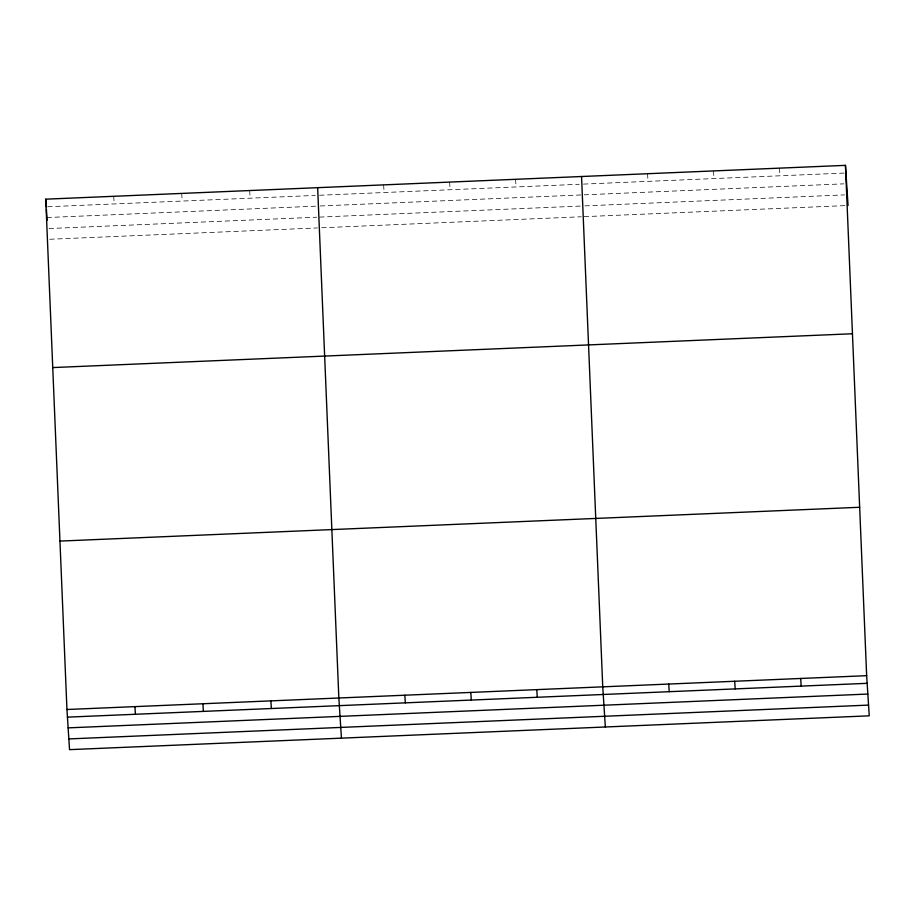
<?xml version="1.0" encoding="UTF-8"?>
<svg xmlns="http://www.w3.org/2000/svg" width="915" height="915" viewBox="0 0 915 915"><rect width="100%" height="100%" fill="white"/><g stroke="black" fill="none" stroke-linecap="round" stroke-linejoin="round"><path stroke-width="0.69" stroke-dasharray="4.58 3.43" d="M47.66 206.756L315.309 195.433M319.552 195.261L579.241 184.281M583.45 184.098L844.545 173.061M46.94 217.541L317.425 206.104M320.239 205.978L581.334 194.941M584.147 194.826L843.836 183.846M49.067 228.533L316.716 217.21M319.552 217.095L580.648 206.058M584.857 205.875L844.556 194.895M49.765 239.261L317.413 227.938M321.645 227.766L581.345 216.775M584.147 216.661L845.243 205.623M779.477 168.143L779.98 175.783M713.506 170.933L713.997 178.574M647.534 173.724L648.026 181.364M515.58 179.306L516.071 186.946M449.608 182.096L450.1 189.737M383.625 184.887L384.117 192.527M249.681 190.549L250.172 198.189M181.696 193.42L182.199 201.06M113.723 196.29L114.215 203.942"/><path stroke-width="1.37" d="M845.46 165.352L866.654 675.682L869.25 715.827L69.54 749.648L66.944 709.502L45.75 199.173L845.46 165.352L848.056 205.498M52.75 367.578L852.448 333.758M59.955 541.085L859.654 507.276M66.944 709.502L866.654 675.682M67.436 717.143L867.145 683.322M68.133 727.871L867.843 694.05M68.854 738.92L868.552 705.099M800.682 678.473L801.174 686.113M734.699 681.263L735.191 688.904M668.728 684.054L669.22 691.694M605.341 726.99L602.745 686.845L581.551 176.515M536.773 689.636L537.265 697.276M470.802 692.426L471.294 700.067M404.819 695.206L405.322 702.857M341.444 738.153L338.847 697.996L317.654 187.678M270.874 700.879L271.366 708.519M202.901 703.749L203.393 711.39M134.917 706.62L135.42 714.272M45.75 199.173L46.242 206.813M46.413 209.501L47.111 220.298"/></g></svg>
